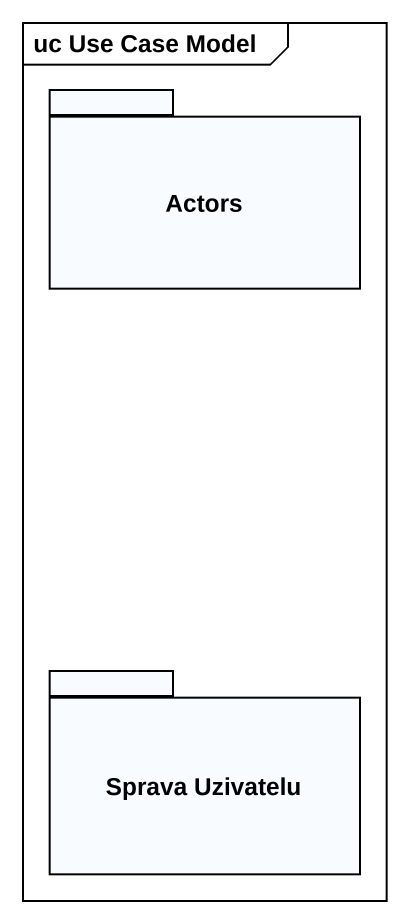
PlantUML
@startuml
mainframe uc Use Case Model
package Actors {
}
package "Sprava Uzivatelu" as Sprava_Uzivatelu {
}
@enduml
